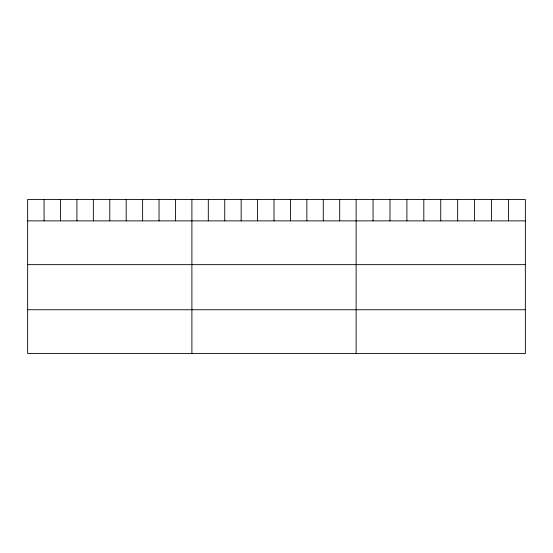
<?xml version="1.0" encoding="UTF-8"?>
<svg xmlns="http://www.w3.org/2000/svg" width="553" height="553" viewBox="0 0 553 553"><rect width="100%" height="100%" fill="white"/><g stroke="black" fill="none" stroke-linecap="round" stroke-linejoin="round"><path stroke-width="0.83" d="M525.35 220.875L525.35 353.526L27.65 353.526L27.65 199.474L525.35 199.474L525.35 220.875L27.65 220.875M27.65 264.645L525.35 264.645M27.65 309.749L525.35 309.749M508.428 199.474L508.428 220.875M491.506 199.474L491.506 220.875M474.585 199.474L474.585 220.875M457.663 199.474L457.663 220.875M440.741 199.474L440.741 220.875M423.819 199.474L423.819 220.875M406.897 199.474L406.897 220.875M389.976 199.474L389.976 220.875M373.054 199.474L373.054 220.875M356.132 199.474L356.132 353.526M339.708 199.474L339.708 220.875M323.284 199.474L323.284 220.875M306.86 199.474L306.86 220.875M290.436 199.474L290.436 220.875M274.012 199.474L274.012 220.875M257.587 199.474L257.587 220.875M241.163 199.474L241.163 220.875M224.739 199.474L224.739 220.875M208.315 199.474L208.315 220.875M191.891 199.474L191.891 353.526M175.467 199.474L175.467 220.875M159.043 199.474L159.043 220.875M142.619 199.474L142.619 220.875M126.195 199.474L126.195 220.875M109.771 199.474L109.771 220.875M93.346 199.474L93.346 220.875M76.922 199.474L76.922 220.875M60.498 199.474L60.498 220.875M44.074 199.474L44.074 220.875"/></g></svg>
